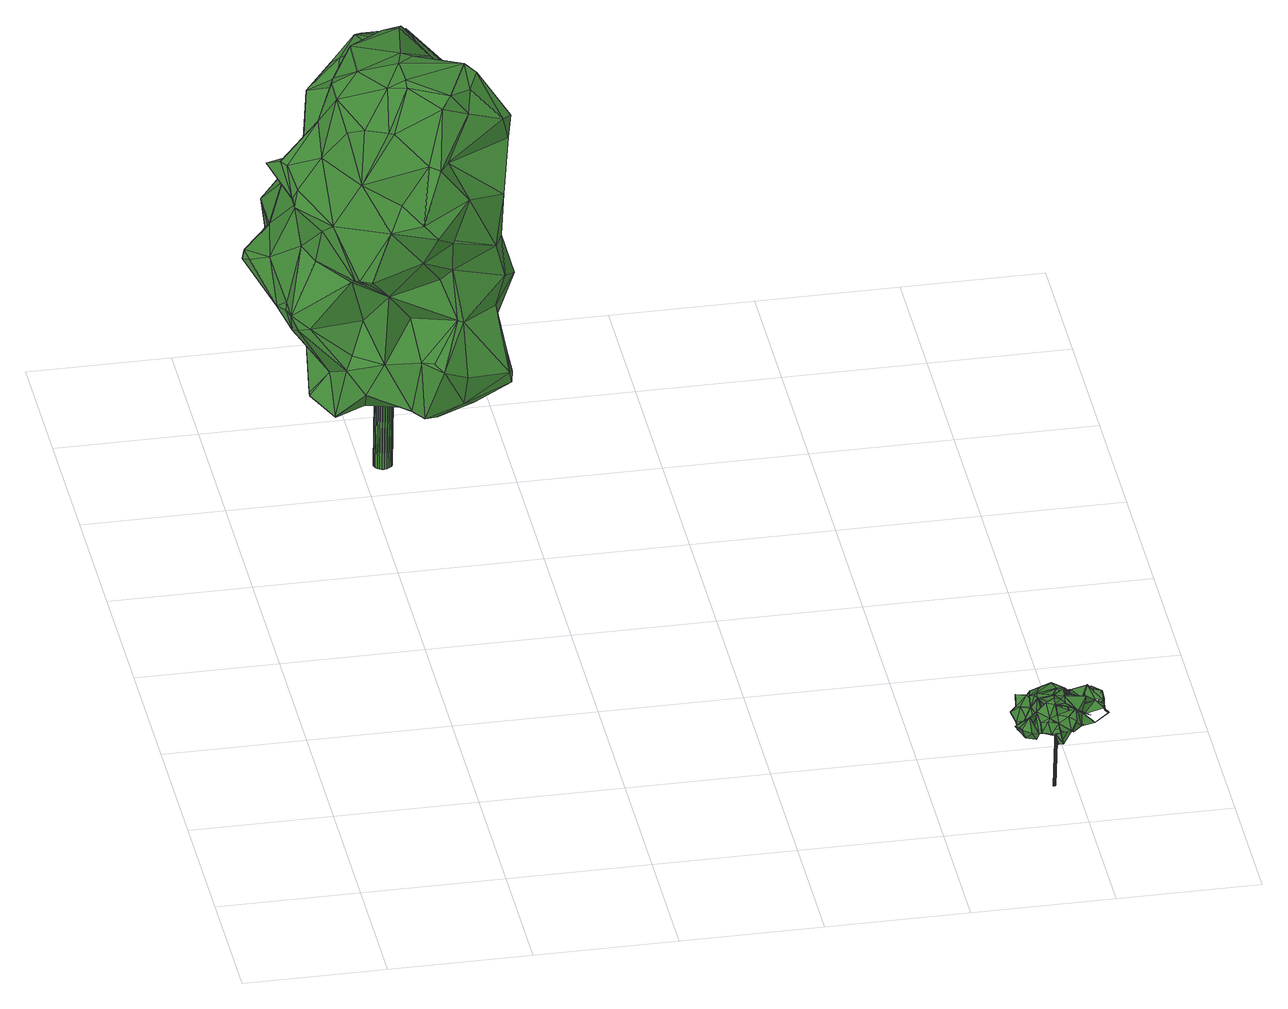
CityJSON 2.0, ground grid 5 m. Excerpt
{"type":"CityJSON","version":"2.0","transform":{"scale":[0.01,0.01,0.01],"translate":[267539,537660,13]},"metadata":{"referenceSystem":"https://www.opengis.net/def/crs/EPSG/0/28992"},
"CityObjects":{
"tree1":{"type":"SolitaryVegetationObject","attributes":{"gtid":211,"crown_width_m":10.28,"crown_median_z":23.07,"crown_r50_m":0.367,"crown_porosity":0.889,"trunk_H_m":9.84,"trunk_DBH_m":0.643,"trunk_radius_m":0.322,"trunk_base_height_m":13.23,"original_gtid":"211"},"geometry":[{"type":"Solid","lod":"3","boundaries":[[[[0,1,2]],[[3,4,5]],[[6,7,8]],[[9,10,11]],[[12,13,14]],[[15,16,17]],[[15,18,16]],[[19,20,21]],[[22,23,24]],[[25,26,27]],[[28,29,30]],[[31,32,33]],[[34,35,36]],[[14,28,37]],[[11,38,39]],[[28,40,29]],[[41,42,43]],[[44,45,46]],[[28,13,47]],[[48,49,50]],[[51,52,2]],[[53,54,55]],[[56,54,53]],[[12,57,58]],[[59,60,61]],[[26,62,27]],[[14,13,28]],[[63,64,65]],[[40,47,58]],[[66,67,25]],[[68,69,15]],[[70,69,68]],[[71,72,73]],[[74,25,75]],[[76,77,78]],[[79,80,81]],[[82,83,80]],[[38,84,74]],[[85,3,86]],[[39,87,88]],[[12,47,13]],[[12,58,47]],[[89,90,71]],[[11,79,84]],[[80,83,91]],[[92,93,94]],[[5,18,86]],[[28,30,37]],[[50,6,95]],[[74,26,25]],[[75,38,74]],[[96,97,82]],[[74,81,26]],[[78,98,97]],[[99,97,98]],[[62,81,80]],[[26,81,62]],[[81,74,84]],[[94,63,100]],[[27,80,91]],[[6,50,101]],[[102,103,91]],[[83,82,99]],[[83,99,102]],[[83,102,91]],[[27,62,80]],[[81,84,79]],[[40,28,47]],[[46,45,104]],[[41,105,106]],[[107,108,109]],[[10,108,107]],[[101,50,49]],[[110,111,51]],[[112,61,60]],[[39,9,11]],[[75,39,38]],[[113,114,115]],[[116,117,118]],[[113,115,119]],[[120,119,115]],[[121,122,123]],[[46,124,44]],[[94,93,125]],[[126,127,85]],[[11,84,38]],[[128,129,90]],[[130,131,44]],[[132,23,133]],[[24,23,132]],[[36,134,135]],[[136,137,138]],[[27,139,25]],[[66,25,139]],[[140,141,142]],[[0,141,140]],[[143,111,144]],[[145,17,124]],[[68,146,43]],[[44,131,45]],[[147,17,16]],[[148,78,77]],[[106,149,150]],[[151,66,139]],[[41,146,105]],[[145,106,105]],[[104,150,46]],[[103,102,152]],[[9,108,10]],[[46,150,149]],[[145,149,106]],[[153,52,51]],[[132,133,154]],[[85,127,155]],[[155,127,156]],[[113,119,138]],[[122,157,123]],[[124,149,145]],[[46,149,124]],[[158,159,58]],[[160,53,161]],[[2,131,51]],[[162,110,51]],[[162,51,131]],[[94,100,92]],[[60,59,163]],[[3,164,163]],[[165,166,144]],[[167,166,165]],[[168,169,142]],[[42,170,43]],[[140,142,171]],[[112,60,155]],[[172,173,152]],[[174,173,172]],[[130,44,124]],[[132,154,24]],[[18,5,175]],[[18,175,16]],[[112,155,156]],[[80,96,82]],[[7,176,177]],[[178,179,73]],[[180,148,181]],[[130,162,131]],[[136,119,76]],[[120,76,119]],[[165,144,111]],[[182,32,183]],[[161,41,184]],[[21,185,186]],[[126,185,21]],[[118,187,116]],[[2,1,131]],[[162,4,188]],[[162,188,110]],[[55,23,189]],[[171,160,184]],[[0,116,168]],[[11,10,79]],[[168,116,190]],[[191,192,187]],[[193,168,190]],[[155,60,85]],[[3,85,164]],[[60,164,85]],[[29,40,159]],[[194,195,196]],[[182,196,195]],[[197,198,50]],[[199,115,114]],[[199,120,115]],[[101,176,6]],[[127,126,200]],[[201,202,65]],[[67,202,201]],[[100,200,92]],[[125,64,94]],[[5,86,3]],[[20,194,92]],[[63,94,64]],[[156,127,203]],[[75,25,67]],[[65,64,201]],[[125,201,64]],[[65,203,200]],[[65,200,63]],[[63,200,100]],[[203,127,200]],[[7,6,176]],[[147,175,130]],[[204,39,75]],[[68,105,146]],[[160,171,142]],[[169,160,142]],[[41,43,146]],[[205,55,189]],[[205,53,55]],[[29,189,30]],[[172,98,78]],[[104,171,150]],[[102,98,172]],[[206,207,43]],[[207,208,43]],[[209,210,89]],[[30,189,37]],[[77,181,148]],[[72,128,211]],[[79,10,80]],[[188,111,110]],[[95,197,50]],[[40,58,159]],[[55,54,212]],[[121,213,122]],[[121,109,213]],[[43,170,206]],[[206,170,31]],[[214,215,48]],[[216,112,217]],[[190,192,218]],[[153,117,116]],[[37,24,14]],[[42,41,161]],[[113,48,198]],[[166,219,144]],[[166,209,219]],[[153,0,52]],[[2,52,0]],[[85,185,126]],[[186,185,85]],[[213,109,220]],[[20,221,194]],[[19,221,20]],[[172,78,148]],[[180,172,148]],[[99,98,102]],[[128,180,181]],[[108,220,109]],[[161,222,42]],[[128,181,77]],[[223,27,103]],[[224,27,223]],[[89,180,90]],[[225,128,76]],[[124,17,147]],[[103,152,223]],[[22,37,23]],[[37,189,23]],[[193,218,133]],[[106,184,41]],[[91,103,27]],[[21,20,126]],[[200,126,20]],[[200,20,92]],[[167,210,209]],[[219,118,117]],[[219,117,143]],[[37,22,24]],[[14,226,12]],[[169,212,54]],[[3,163,4]],[[163,227,4]],[[92,194,93]],[[187,118,89]],[[4,175,5]],[[187,192,116]],[[16,175,147]],[[10,107,137]],[[161,184,160]],[[228,229,154]],[[89,210,180]],[[230,231,21]],[[167,165,174]],[[180,210,172]],[[232,224,151]],[[124,147,130]],[[15,17,68]],[[145,68,17]],[[134,215,135]],[[134,233,215]],[[105,68,145]],[[140,171,104]],[[224,139,27]],[[209,118,219]],[[58,233,158]],[[199,198,197]],[[178,228,154]],[[36,35,134]],[[191,234,192]],[[33,206,31]],[[51,111,153]],[[143,153,111]],[[42,222,235]],[[34,235,222]],[[209,166,167]],[[128,77,76]],[[208,70,68]],[[223,152,236]],[[76,120,225]],[[174,165,237]],[[235,36,31]],[[235,34,36]],[[10,137,96]],[[172,152,102]],[[60,163,164]],[[96,136,97]],[[96,137,136]],[[216,61,112]],[[216,59,61]],[[237,216,217]],[[151,202,66]],[[59,216,238]],[[57,12,49]],[[154,229,24]],[[78,97,76]],[[154,133,239]],[[236,152,240]],[[223,217,224]],[[82,97,99]],[[206,19,207]],[[174,210,167]],[[172,210,174]],[[158,241,29]],[[158,29,159]],[[213,183,32]],[[86,18,230]],[[229,228,226]],[[73,179,71]],[[237,242,243]],[[211,8,244]],[[197,211,225]],[[8,211,197]],[[116,192,190]],[[218,193,190]],[[65,202,203]],[[162,130,175]],[[162,175,4]],[[199,114,198]],[[9,88,108]],[[123,157,31]],[[220,88,183]],[[108,88,220]],[[220,183,213]],[[183,88,182]],[[39,88,9]],[[135,215,214]],[[45,131,1]],[[182,88,87]],[[153,143,117]],[[89,118,209]],[[10,96,80]],[[205,222,53]],[[161,53,222]],[[34,222,205]],[[33,221,206]],[[19,206,221]],[[168,142,141]],[[168,141,0]],[[243,238,216]],[[228,177,176]],[[176,101,228]],[[14,24,229]],[[177,228,178]],[[116,0,153]],[[204,93,87]],[[204,87,39]],[[125,93,245]],[[237,240,174]],[[196,182,87]],[[196,87,93]],[[239,234,179]],[[107,246,138]],[[144,219,143]],[[138,119,136]],[[168,212,169]],[[193,212,168]],[[194,196,93]],[[97,136,76]],[[123,36,135]],[[193,133,212]],[[237,165,247]],[[48,215,49]],[[57,49,215]],[[187,89,191]],[[49,248,101]],[[188,4,227]],[[243,216,237]],[[232,151,139]],[[232,139,224]],[[111,188,249]],[[111,249,247]],[[163,59,238]],[[163,238,227]],[[250,112,156]],[[71,191,89]],[[8,95,6]],[[197,95,8]],[[225,199,197]],[[66,202,67]],[[165,111,247]],[[21,186,230]],[[205,241,34]],[[35,34,241]],[[35,241,158]],[[189,29,241]],[[189,241,205]],[[233,134,35]],[[109,214,48]],[[121,214,109]],[[154,239,251]],[[154,251,178]],[[179,178,251]],[[50,198,48]],[[125,245,201]],[[67,201,245]],[[250,156,252]],[[250,252,151]],[[169,54,160]],[[235,170,42]],[[229,226,14]],[[101,248,228]],[[203,202,252]],[[123,31,36]],[[21,231,19]],[[207,19,231]],[[86,186,85]],[[230,186,86]],[[227,238,253]],[[249,227,253]],[[249,253,247]],[[203,252,156]],[[49,12,248]],[[254,45,1]],[[234,133,192]],[[133,218,192]],[[250,217,112]],[[56,53,160]],[[123,135,121]],[[121,135,214]],[[223,236,217]],[[225,211,128]],[[246,109,255]],[[137,107,138]],[[249,188,227]],[[128,90,180]],[[248,12,226]],[[237,247,242]],[[150,184,106]],[[171,184,150]],[[58,57,233]],[[56,160,54]],[[178,244,177]],[[7,177,244]],[[211,244,72]],[[233,35,158]],[[251,239,179]],[[236,237,217]],[[236,240,237]],[[202,151,252]],[[151,217,250]],[[224,217,151]],[[208,68,43]],[[254,1,0]],[[254,0,140]],[[32,31,157]],[[109,246,107]],[[221,195,194]],[[133,234,239]],[[191,71,234]],[[234,71,179]],[[33,32,182]],[[31,170,235]],[[254,104,45]],[[254,140,104]],[[113,198,114]],[[48,256,255]],[[57,215,233]],[[33,195,221]],[[182,195,33]],[[246,255,256]],[[213,157,122]],[[213,32,157]],[[207,70,208]],[[204,245,93]],[[67,245,75]],[[204,75,245]],[[113,246,256]],[[138,246,113]],[[243,253,238]],[[225,120,199]],[[152,173,240]],[[174,240,173]],[[18,69,230]],[[231,230,69]],[[207,69,70]],[[231,69,207]],[[15,69,18]],[[55,212,257]],[[55,257,23]],[[133,257,212]],[[23,257,133]],[[72,129,128]],[[71,129,72]],[[228,248,226]],[[48,255,109]],[[71,90,129]],[[7,244,8]],[[253,242,247]],[[243,242,253]],[[73,244,178]],[[72,244,73]],[[48,113,256]],[[258,259,260]],[[258,260,261]],[[261,260,262]],[[261,262,263]],[[260,259,264]],[[260,264,262]],[[262,264,265]],[[262,265,263]],[[264,259,266]],[[264,266,265]],[[265,266,267]],[[265,267,263]],[[266,259,268]],[[266,268,267]],[[267,268,269]],[[267,269,263]],[[268,259,270]],[[268,270,269]],[[269,270,271]],[[269,271,263]],[[270,259,272]],[[270,272,271]],[[271,272,273]],[[271,273,263]],[[272,259,274]],[[272,274,273]],[[273,274,275]],[[273,275,263]],[[274,259,276]],[[274,276,275]],[[275,276,277]],[[275,277,263]],[[276,259,278]],[[276,278,277]],[[277,278,279]],[[277,279,263]],[[278,259,280]],[[278,280,279]],[[279,280,281]],[[279,281,263]],[[280,259,282]],[[280,282,281]],[[281,282,283]],[[281,283,263]],[[282,259,284]],[[282,284,283]],[[283,284,285]],[[283,285,263]],[[284,259,286]],[[284,286,285]],[[285,286,287]],[[285,287,263]],[[286,259,288]],[[286,288,287]],[[287,288,289]],[[287,289,263]],[[288,259,290]],[[288,290,289]],[[289,290,291]],[[289,291,263]],[[290,259,292]],[[290,292,291]],[[291,292,293]],[[291,293,263]],[[292,259,294]],[[292,294,293]],[[293,294,295]],[[293,295,263]],[[294,259,296]],[[294,296,295]],[[295,296,297]],[[295,297,263]],[[296,259,298]],[[296,298,297]],[[297,298,299]],[[297,299,263]],[[298,259,300]],[[298,300,299]],[[299,300,301]],[[299,301,263]],[[300,259,302]],[[300,302,301]],[[301,302,303]],[[301,303,263]],[[302,259,304]],[[302,304,303]],[[303,304,305]],[[303,305,263]],[[304,259,306]],[[304,306,305]],[[305,306,307]],[[305,307,263]],[[306,259,258]],[[306,258,307]],[[307,258,261]],[[307,261,263]]]]}]},
"tree2":{"type":"SolitaryVegetationObject","attributes":{"gtid":609,"crown_width_m":3.3,"crown_median_z":16.11,"crown_r50_m":0.181,"crown_porosity":0.954,"trunk_H_m":2.84,"trunk_DBH_m":0.0773,"trunk_radius_m":0.0387,"trunk_base_height_m":13.27,"original_gtid":"611"},"geometry":[{"type":"MultiSurface","lod":"3","boundaries":[[[308,309,310]],[[311,312,313]],[[314,315,316]],[[317,318,319]],[[320,321,322]],[[323,324,325]],[[326,327,310]],[[328,327,326]],[[329,330,331]],[[329,331,332]],[[311,333,334]],[[335,336,337]],[[338,339,340]],[[341,342,330]],[[341,330,332]],[[343,344,317]],[[345,346,347]],[[326,348,328]],[[349,350,342]],[[351,352,353]],[[354,355,356]],[[357,358,359]],[[360,361,362]],[[323,363,364]],[[336,365,366]],[[342,367,331]],[[368,369,350]],[[370,371,372]],[[373,374,375]],[[376,377,378]],[[379,380,381]],[[382,383,384]],[[385,386,322]],[[386,387,388]],[[389,390,391]],[[332,336,335]],[[392,308,393]],[[394,380,395]],[[381,380,394]],[[396,340,397]],[[381,396,397]],[[398,399,400]],[[401,393,308]],[[402,403,311]],[[384,371,404]],[[322,405,406]],[[407,408,396]],[[321,405,322]],[[409,410,411]],[[412,413,340]],[[414,415,416]],[[414,416,389]],[[417,352,418]],[[419,382,420]],[[394,373,421]],[[422,423,424]],[[425,418,426]],[[427,428,429]],[[404,430,431]],[[432,332,433]],[[332,335,433]],[[398,434,435]],[[337,336,370]],[[412,362,408]],[[436,362,412]],[[437,438,439]],[[413,440,407]],[[392,393,441]],[[442,443,444]],[[445,391,446]],[[320,447,377]],[[330,342,331]],[[448,449,444]],[[449,442,444]],[[450,384,404]],[[451,452,453]],[[337,370,454]],[[396,455,407]],[[388,367,456]],[[320,457,321]],[[386,320,322]],[[349,421,373]],[[458,373,375]],[[426,418,352]],[[459,309,427]],[[451,460,345]],[[424,369,368]],[[417,353,352]],[[355,315,450]],[[461,325,462]],[[445,417,418]],[[445,418,463]],[[325,464,443]],[[409,429,410]],[[332,465,329]],[[367,388,365]],[[453,317,344]],[[332,432,341]],[[435,324,323]],[[462,325,449]],[[466,385,406]],[[438,467,439]],[[431,468,469]],[[316,343,470]],[[311,403,333]],[[358,471,359]],[[472,327,473]],[[419,474,382]],[[475,368,452]],[[476,376,477]],[[476,477,452]],[[396,363,478]],[[396,479,455]],[[370,336,469]],[[318,345,347]],[[318,347,319]],[[480,481,482]],[[483,340,413]],[[349,368,350]],[[453,375,317]],[[484,390,389]],[[445,414,391]],[[485,342,341]],[[417,486,353]],[[344,317,487]],[[488,489,404]],[[387,489,488]],[[376,457,320]],[[438,314,316]],[[360,490,392]],[[365,331,367]],[[330,329,359]],[[491,476,492]],[[488,431,366]],[[387,488,366]],[[457,493,321]],[[327,401,494]],[[337,454,495]],[[431,336,366]],[[431,469,336]],[[335,410,433]],[[413,407,341]],[[341,496,413]],[[483,496,421]],[[497,498,394]],[[497,394,421]],[[319,487,317]],[[499,410,500]],[[349,373,501]],[[502,501,373]],[[503,504,434]],[[390,469,468]],[[441,360,392]],[[460,505,346]],[[506,312,334]],[[507,389,382]],[[463,418,425]],[[328,508,509]],[[389,510,499]],[[389,358,510]],[[511,512,513]],[[436,364,361]],[[328,514,327]],[[357,510,358]],[[408,362,361]],[[368,458,452]],[[452,458,515]],[[516,517,518]],[[364,363,361]],[[408,361,363]],[[384,450,507]],[[352,420,426]],[[310,494,308]],[[308,494,401]],[[310,309,326]],[[452,519,520]],[[511,379,512]],[[403,520,346]],[[520,403,521]],[[319,347,522]],[[346,522,347]],[[369,424,423]],[[488,404,431]],[[519,522,520]],[[480,442,523]],[[482,442,480]],[[524,438,525]],[[524,525,526]],[[527,338,528]],[[335,500,410]],[[450,529,355]],[[315,354,491]],[[523,530,480]],[[453,515,375]],[[499,500,484]],[[523,444,530]],[[380,531,395]],[[318,344,487]],[[406,385,322]],[[507,532,389]],[[529,533,534]],[[535,536,537]],[[538,537,536]],[[333,505,334]],[[385,466,491]],[[385,491,354]],[[325,324,503]],[[455,479,485]],[[539,526,540]],[[355,354,315]],[[449,512,442]],[[541,454,542]],[[495,454,541]],[[331,543,332]],[[378,477,376]],[[317,344,318]],[[544,457,313]],[[408,363,396]],[[460,506,505]],[[330,359,471]],[[529,489,533]],[[385,387,386]],[[349,485,421]],[[474,545,382]],[[521,312,506]],[[511,513,546]],[[450,314,438]],[[315,314,450]],[[515,458,375]],[[380,546,531]],[[507,450,547]],[[507,547,508]],[[521,548,313]],[[549,456,367]],[[467,536,550]],[[467,550,439]],[[518,329,465]],[[386,388,320]],[[320,388,447]],[[394,479,381]],[[452,422,424]],[[489,517,533]],[[471,465,332]],[[416,426,420]],[[416,420,382]],[[388,456,549]],[[463,551,552]],[[339,553,436]],[[372,545,351]],[[391,554,446]],[[555,430,370]],[[315,492,316]],[[544,548,466]],[[499,415,411]],[[414,411,415]],[[325,512,449]],[[405,493,406]],[[381,528,556]],[[340,556,528]],[[448,503,434]],[[492,557,316]],[[475,452,424]],[[475,424,368]],[[452,506,451]],[[410,429,558]],[[514,509,524]],[[372,351,353]],[[486,372,353]],[[486,542,372]],[[321,493,405]],[[327,472,401]],[[399,436,553]],[[332,330,471]],[[499,411,410]],[[399,364,436]],[[552,551,459]],[[341,407,455]],[[341,455,485]],[[318,487,345]],[[559,534,533]],[[513,512,560]],[[398,435,364]],[[349,501,368]],[[485,349,342]],[[368,501,458]],[[376,313,457]],[[536,535,550]],[[527,397,394]],[[364,399,398]],[[421,359,497]],[[561,550,562]],[[445,446,417]],[[445,463,411]],[[556,379,381]],[[452,557,476]],[[453,557,452]],[[479,394,397]],[[391,414,389]],[[443,481,530]],[[560,481,514]],[[482,481,560]],[[390,495,541]],[[325,443,512]],[[325,503,448]],[[535,428,327]],[[439,561,498]],[[503,324,504]],[[524,526,563]],[[524,563,514]],[[412,340,339]],[[512,443,560]],[[421,496,359]],[[436,361,472]],[[360,472,361]],[[360,441,472]],[[428,362,472]],[[428,360,362]],[[436,472,362]],[[483,413,496]],[[514,328,509]],[[483,397,340]],[[564,510,357]],[[412,339,436]],[[426,565,425]],[[535,537,428]],[[434,449,448]],[[397,483,421]],[[451,506,460]],[[431,430,468]],[[391,390,541]],[[359,496,357]],[[502,373,458]],[[482,560,442]],[[459,427,552]],[[497,359,329]],[[399,461,462]],[[472,393,401]],[[472,441,393]],[[484,495,390]],[[372,542,454]],[[566,565,426]],[[367,342,350]],[[565,459,551]],[[411,414,445]],[[348,566,415]],[[508,348,415]],[[352,567,420]],[[406,493,466]],[[544,466,493]],[[457,544,493]],[[518,465,471]],[[484,389,499]],[[344,343,568]],[[344,568,453]],[[371,430,404]],[[506,334,505]],[[522,452,451]],[[320,377,376]],[[310,327,494]],[[561,562,527]],[[313,548,544]],[[539,546,526]],[[428,473,327]],[[396,381,479]],[[403,346,505]],[[403,505,333]],[[485,479,421]],[[422,356,355]],[[388,356,422]],[[532,415,569]],[[462,449,434]],[[547,450,437]],[[547,437,508]],[[337,495,484]],[[463,425,551]],[[498,570,538]],[[518,517,329]],[[411,552,427]],[[463,552,411]],[[516,518,389]],[[516,389,517]],[[477,571,519]],[[378,571,477]],[[377,571,378]],[[519,571,452]],[[479,397,421]],[[345,487,451]],[[522,451,487]],[[487,319,522]],[[556,478,379]],[[443,464,481]],[[519,452,477]],[[476,521,376]],[[316,557,453]],[[522,519,452]],[[521,476,548]],[[531,546,539]],[[497,534,559]],[[491,492,315]],[[358,389,471]],[[448,512,325]],[[397,528,381]],[[379,325,512]],[[337,484,335]],[[545,383,382]],[[399,553,461]],[[461,553,325]],[[535,327,464]],[[528,397,527]],[[363,323,325]],[[433,410,558]],[[433,558,432]],[[372,454,370]],[[348,459,566]],[[325,560,464]],[[535,464,560]],[[535,560,339]],[[341,432,558]],[[496,558,357]],[[341,558,496]],[[555,468,430]],[[371,370,430]],[[572,395,531]],[[531,539,374]],[[500,335,484]],[[437,573,508]],[[439,573,437]],[[388,387,356]],[[561,394,574]],[[561,574,498]],[[527,394,561]],[[407,440,408]],[[388,422,447]],[[377,447,422]],[[497,559,498]],[[387,366,388]],[[365,388,366]],[[508,415,532]],[[508,532,507]],[[370,390,555]],[[370,469,390]],[[390,468,555]],[[388,423,355]],[[351,567,352]],[[545,567,351]],[[471,389,518]],[[371,545,372]],[[548,476,466]],[[564,538,575]],[[328,348,508]],[[541,542,486]],[[532,575,389]],[[448,444,523]],[[536,467,509]],[[443,530,444]],[[442,560,443]],[[338,340,528]],[[523,442,448]],[[512,448,442]],[[389,570,533]],[[507,382,384]],[[533,517,389]],[[559,570,498]],[[559,533,570]],[[466,476,491]],[[492,476,557]],[[452,571,422]],[[422,571,377]],[[524,467,438]],[[325,478,363]],[[439,498,538]],[[357,537,564]],[[538,564,537]],[[521,313,312]],[[460,346,345]],[[564,575,532]],[[570,575,538]],[[537,558,428]],[[357,558,537]],[[570,389,575]],[[422,355,423]],[[564,532,569]],[[428,558,429]],[[325,553,339]],[[331,365,543]],[[415,499,510]],[[415,510,569]],[[564,569,510]],[[453,452,515]],[[501,502,458]],[[334,312,311]],[[540,470,539]],[[329,517,489]],[[438,470,540]],[[373,394,374]],[[574,576,498]],[[394,498,576]],[[394,576,574]],[[438,316,470]],[[375,374,539]],[[427,490,428]],[[360,428,490]],[[392,490,427]],[[509,467,524]],[[525,438,540]],[[526,525,540]],[[450,404,529]],[[404,489,529]],[[375,539,317]],[[311,313,402]],[[326,459,348]],[[450,577,437]],[[438,437,577]],[[438,577,450]],[[472,578,428]],[[473,428,578]],[[473,578,472]],[[387,534,489]],[[346,520,522]],[[565,566,459]],[[497,329,534]],[[329,489,534]],[[531,374,572]],[[394,572,374]],[[395,572,394]],[[379,511,380]],[[511,546,380]],[[367,369,549]],[[350,369,367]],[[388,549,369]],[[529,388,355]],[[534,387,388]],[[534,388,529]],[[308,392,579]],[[308,579,309]],[[427,309,579]],[[427,579,392]],[[527,562,550]],[[538,536,439]],[[427,429,411]],[[409,411,429]],[[439,550,561]],[[389,416,382]],[[426,416,566]],[[415,566,416]],[[459,326,309]],[[413,412,440]],[[412,408,440]],[[453,568,316]],[[343,316,568]],[[317,470,343]],[[539,470,317]],[[339,560,325]],[[560,514,563]],[[513,560,563]],[[546,563,526]],[[513,563,546]],[[527,550,338]],[[338,550,339]],[[339,550,535]],[[354,356,385]],[[385,356,387]],[[425,565,551]],[[506,452,520]],[[506,520,521]],[[340,396,478]],[[340,478,556]],[[325,379,478]],[[332,543,336]],[[365,336,543]],[[435,504,324]],[[464,327,481]],[[480,530,481]],[[327,514,481]],[[536,509,573]],[[536,573,439]],[[508,573,509]],[[371,384,383]],[[435,323,364]],[[462,400,399]],[[371,383,545]],[[434,400,462]],[[398,400,434]],[[435,434,504]],[[446,554,417]],[[567,474,419]],[[486,417,554]],[[541,554,391]],[[567,545,474]],[[567,419,420]],[[541,486,554]],[[388,369,423]],[[403,313,521]],[[402,313,403]],[[376,521,313]],[[580,581,582]],[[580,582,583]],[[583,582,584]],[[583,584,585]],[[582,581,586]],[[582,586,584]],[[584,586,587]],[[584,587,585]],[[586,581,588]],[[586,588,587]],[[587,588,589]],[[587,589,585]],[[588,581,590]],[[588,590,589]],[[589,590,591]],[[589,591,585]],[[590,581,592]],[[590,592,591]],[[591,592,593]],[[591,593,585]],[[592,581,594]],[[592,594,593]],[[593,594,595]],[[593,595,585]],[[594,581,596]],[[594,596,595]],[[595,596,597]],[[595,597,585]],[[596,581,598]],[[596,598,597]],[[598,581,599]],[[598,599,597]],[[597,599,600]],[[597,600,585]],[[599,581,601]],[[599,601,600]],[[600,601,602]],[[600,602,585]],[[601,581,603]],[[601,603,602]],[[603,581,604]],[[603,604,602]],[[602,604,605]],[[602,605,585]],[[604,581,606]],[[604,606,605]],[[605,606,607]],[[605,607,585]],[[606,581,608]],[[606,608,607]],[[607,608,609]],[[607,609,585]],[[608,581,610]],[[608,610,609]],[[609,610,611]],[[609,611,585]],[[610,581,612]],[[610,612,611]],[[611,612,613]],[[611,613,585]],[[612,581,614]],[[612,614,613]],[[613,614,615]],[[613,615,585]],[[614,581,616]],[[614,616,615]],[[615,616,617]],[[615,617,585]],[[616,581,618]],[[616,618,617]],[[617,618,619]],[[617,619,585]],[[618,581,620]],[[618,620,619]],[[619,620,621]],[[619,621,585]],[[620,581,622]],[[620,622,621]],[[621,622,623]],[[621,623,585]],[[622,581,624]],[[622,624,623]],[[623,624,625]],[[623,625,585]],[[624,581,626]],[[624,626,625]],[[625,626,627]],[[625,627,585]],[[626,581,580]],[[626,580,627]],[[627,580,583]],[[627,583,585]]]}]}
},
"vertices":[
[447,2391,1326],[544,2416,1507],[468,2453,1505],[624,2973,1569],[491,2840,1603],[668,2889,1624],[383,2457,403],[272,2406,502],[275,2438,497],[680,3095,691],[518,3052,701],[626,3134,679],[657,2206,500],[668,2175,516],[620,2152,526],[796,2611,1597],[673,2656,1651],[821,2602,1615],[761,2814,1547],[848,2960,1250],[890,3089,1263],[857,2921,1316],[651,2145,745],[752,2257,839],[610,2164,742],[598,3276,887],[528,3233,767],[381,3227,862],[756,2157,570],[920,2204,645],[766,2139,680],[782,2725,1029],[749,2817,878],[744,2847,1035],[977,2425,902],[909,2416,731],[877,2507,944],[679,2104,730],[615,3207,732],[762,3195,768],[930,2218,598],[961,2454,1420],[935,2429,1249],[849,2626,1272],[619,2509,1654],[619,2477,1641],[753,2392,1645],[802,2211,537],[587,2543,615],[553,2342,567],[467,2459,457],[400,2603,1544],[418,2501,1471],[893,2304,1092],[731,2226,1165],[737,2274,1029],[737,2254,1159],[686,2302,619],[802,2215,537],[501,3095,1397],[566,3160,1446],[479,3126,1367],[492,3220,762],[871,3315,1169],[844,3333,1147],[794,3336,1185],[719,3322,1035],[756,3339,1026],[871,2592,1504],[770,2801,1497],[728,2772,1466],[204,2382,843],[215,2430,756],[224,2366,793],[570,3227,751],[717,3247,843],[210,2712,759],[98,2723,876],[138,2783,879],[551,3137,684],[410,3122,682],[537,3164,691],[358,3016,707],[283,3076,741],[586,3165,693],[753,3117,1450],[685,2949,1594],[790,3159,901],[766,2965,796],[266,2536,1020],[212,2512,818],[293,3202,838],[946,3207,1139],[910,3276,1005],[916,3302,1126],[404,2487,449],[388,2976,715],[262,2959,776],[243,2995,793],[238,3034,762],[929,3241,1194],[453,2369,467],[229,3088,878],[316,3134,943],[723,2382,1602],[966,2435,1520],[936,2406,1526],[572,2873,757],[691,2900,727],[671,2748,644],[396,2670,1565],[348,2666,1426],[487,3178,1323],[416,2630,746],[397,2708,630],[393,2711,631],[352,2410,1164],[257,2552,1231],[243,2529,1178],[325,2714,815],[339,2690,660],[676,2622,700],[670,2693,837],[747,2545,874],[829,2553,1668],[844,3352,1045],[879,3124,1302],[754,3231,1406],[188,2568,770],[205,2491,800],[613,2598,1665],[556,2508,1628],[608,2354,806],[524,2297,933],[810,2467,744],[779,2488,757],[330,2861,836],[411,2944,757],[487,2874,796],[579,3240,932],[664,2317,1420],[574,2330,1268],[625,2194,1263],[234,2625,1288],[216,2651,1289],[864,2513,1654],[939,2490,1469],[671,2654,1655],[110,2744,897],[828,2435,1638],[815,2394,1567],[625,3189,1135],[300,3042,967],[338,2541,1356],[504,2271,681],[593,3192,1428],[634,3232,1367],[726,2746,883],[934,2340,655],[936,2247,623],[797,2279,1298],[933,2382,1244],[482,2663,1609],[578,2977,1515],[608,2994,1528],[275,2743,1252],[176,2700,1259],[203,2710,1228],[524,2259,1205],[670,2170,1219],[812,2591,1160],[702,2291,1413],[213,2836,932],[297,2891,1032],[279,2872,1126],[636,2685,1652],[343,2308,469],[341,2307,472],[381,2315,645],[263,2353,800],[178,2639,923],[116,2682,894],[789,2953,857],[775,2876,792],[741,2379,1389],[746,3025,1403],[767,2913,1462],[322,2445,1126],[417,2752,1537],[772,2254,831],[419,2275,1019],[302,2463,1000],[408,2305,1003],[459,2250,1022],[886,3116,1083],[764,3052,1000],[806,3117,952],[410,2503,524],[475,2531,598],[392,2709,625],[889,3150,1286],[809,3356,1042],[735,3314,1161],[707,3279,1322],[777,3174,891],[927,2325,955],[738,2812,1220],[836,2856,1323],[702,2686,1371],[249,2591,1176],[282,2673,1109],[277,2522,709],[634,2256,1078],[750,2814,701],[675,2590,687],[622,2466,718],[383,3074,1297],[420,3092,1234],[454,2258,1009],[241,2562,1193],[731,2838,702],[826,3001,1152],[921,2362,1094],[374,3134,1002],[463,3115,1021],[284,2662,634],[581,2189,538],[554,2915,1478],[440,2271,567],[580,2188,542],[796,2854,1484],[847,2864,1329],[590,3175,986],[804,2318,676],[407,2356,967],[854,2508,1060],[480,2990,1135],[336,2880,1193],[481,3030,1363],[454,2403,783],[317,2890,1053],[896,2329,840],[488,2890,1194],[487,3032,1326],[340,2404,592],[870,3297,1002],[586,2744,785],[419,2763,1261],[586,2218,535],[561,2766,1420],[510,3183,1301],[404,2336,689],[671,3259,1324],[579,2853,1394],[562,2412,1502],[670,2621,700],[597,2589,809],[704,2328,963],[607,2695,22],[575,2695,23],[606,2703,23],[621,2692,1007],[620,2700,1007],[588,2692,1007],[603,2711,23],[616,2708,1007],[598,2718,23],[611,2715,1007],[591,2723,23],[605,2720,1007],[583,2726,23],[597,2723,1007],[575,2727,23],[589,2724,1007],[567,2726,23],[580,2723,1007],[559,2723,23],[572,2720,1007],[552,2718,23],[566,2715,1007],[547,2711,23],[561,2708,1007],[544,2703,23],[557,2701,1008],[543,2695,23],[556,2692,1008],[544,2687,23],[557,2684,1007],[547,2679,23],[561,2676,1007],[552,2672,23],[566,2669,1007],[559,2667,23],[572,2664,1007],[567,2664,23],[580,2661,1007],[575,2663,23],[588,2660,1007],[583,2664,23],[597,2661,1007],[591,2667,23],[604,2664,1007],[598,2672,23],[611,2669,1007],[603,2679,22],[616,2676,1007],[606,2687,22],[620,2684,1007],
[2312,164,276],[2346,183,281],[2348,153,274],[2610,349,260],[2585,325,273],[2609,359,314],[2494,277,297],[2512,318,270],[2530,261,288],[2560,214,281],[2611,240,297],[2612,240,298],[2506,378,318],[2550,395,299],[2506,407,301],[2380,117,362],[2386,86,332],[2417,118,350],[2351,183,279],[2356,155,293],[2378,198,288],[2449,326,360],[2424,273,369],[2449,326,361],[2370,281,376],[2610,348,259],[2589,333,259],[2350,302,355],[2400,362,351],[2362,362,337],[2461,171,343],[2417,149,365],[2414,180,387],[2423,238,391],[2462,273,388],[2528,230,268],[2560,214,280],[2603,267,291],[2606,300,299],[2604,267,292],[2364,243,274],[2467,264,370],[2482,291,343],[2310,354,273],[2308,323,262],[2309,354,274],[2510,347,281],[2512,318,272],[2510,346,281],[2369,247,378],[2381,289,346],[2424,273,367],[2329,187,343],[2350,166,375],[2350,167,375],[2388,130,366],[2354,114,361],[2436,359,364],[2436,359,363],[2475,320,362],[2512,250,331],[2483,292,343],[2379,390,300],[2401,383,282],[2352,387,272],[2535,248,366],[2514,219,321],[2515,220,321],[2571,367,323],[2554,339,354],[2555,339,355],[2453,128,367],[2483,164,373],[2483,164,374],[2377,330,279],[2405,353,276],[2419,334,265],[2509,376,297],[2505,378,318],[2493,339,329],[2493,339,330],[2393,298,298],[2385,327,294],[2324,327,299],[2281,190,311],[2298,155,314],[2498,193,346],[2534,164,344],[2414,180,389],[2455,203,374],[2352,83,341],[2354,114,360],[2353,84,341],[2329,139,309],[2610,359,314],[2611,329,297],[2440,342,276],[2539,404,290],[2539,404,289],[2417,206,398],[2385,191,392],[2348,216,303],[2350,275,328],[2320,241,293],[2385,191,390],[2417,206,396],[2342,299,261],[2360,256,272],[2343,299,260],[2287,313,292],[2303,292,262],[2377,330,280],[2342,300,260],[2457,234,384],[2537,336,306],[2529,292,307],[2530,292,307],[2302,262,251],[2342,299,259],[2309,224,305],[2357,216,330],[2357,217,330],[2401,383,283],[2436,349,317],[2369,247,379],[2361,275,372],[2389,69,335],[2353,83,341],[2350,166,374],[2432,267,304],[2467,226,288],[2442,240,316],[2385,192,391],[2291,160,321],[2429,92,284],[2407,141,300],[2428,92,284],[2303,292,264],[2288,313,292],[2506,377,318],[2419,86,332],[2418,87,332],[2468,291,291],[2599,270,299],[2574,289,322],[2530,261,289],[2354,374,316],[2442,215,386],[2484,323,351],[2580,396,312],[2536,249,366],[2335,240,281],[2604,300,299],[2380,117,360],[2386,87,331],[2301,262,252],[2407,142,300],[2374,317,342],[2545,376,292],[2423,198,285],[2435,348,317],[2400,360,351],[2527,230,269],[2381,290,346],[2330,187,343],[2346,183,283],[2377,331,280],[2530,291,307],[2538,336,306],[2555,339,353],[2417,149,366],[2455,203,375],[2417,120,266],[2407,142,299],[2418,120,267],[2442,215,384],[2373,317,341],[2457,234,385],[2313,355,286],[2610,240,298],[2437,348,317],[2438,318,303],[2319,196,313],[2515,346,282],[2513,318,271],[2550,395,298],[2348,152,275],[2362,362,336],[2423,238,389],[2467,264,369],[2442,240,317],[2350,275,327],[2350,302,354],[2535,250,366],[2535,249,366],[2418,86,333],[2389,70,336],[2586,324,273],[2585,323,273],[2408,305,281],[2398,247,280],[2407,208,287],[2351,275,328],[2476,104,363],[2459,109,321],[2468,122,320],[2415,179,293],[2512,249,331],[2415,324,290],[2437,318,303],[2375,317,341],[2574,289,323],[2605,300,299],[2609,329,297],[2600,270,299],[2429,91,284],[2423,198,283],[2475,196,293],[2477,165,281],[2467,186,355],[2467,185,355],[2468,291,292],[2417,120,267],[2498,193,345],[2398,247,281],[2432,288,302],[2482,292,343],[2408,170,310],[2407,208,289],[2377,221,327],[2409,239,311],[2509,189,288],[2508,189,287],[2354,373,316],[2317,387,314],[2436,358,364],[2583,385,300],[2373,355,274],[2468,154,339],[2432,288,301],[2570,367,322],[2485,322,351],[2440,176,315],[2302,261,252],[2320,241,292],[2388,130,365],[2323,327,299],[2405,353,278],[2418,149,365],[2530,292,306],[2369,246,379],[2457,263,311],[2426,152,309],[2475,196,295],[2440,176,316],[2440,176,314],[2377,222,327],[2303,262,252],[2360,256,271],[2324,327,298],[2528,230,270],[2364,243,276],[2432,267,305],[2555,339,354],[2534,164,343],[2409,239,309],[2467,226,290],[2409,239,310],[2514,220,320],[2457,263,310],[2348,214,303],[2319,195,313],[2429,245,27],[2425,245,27],[2429,246,27],[2439,254,311],[2439,255,311],[2436,254,311],[2428,247,27],[2439,256,311],[2428,248,27],[2438,256,311],[2427,248,27],[2437,257,311],[2426,249,27],[2436,257,311],[2425,249,27],[2435,257,311],[2424,249,27],[2434,257,311],[2423,248,27],[2422,248,27],[2433,256,311],[2422,247,27],[2432,255,311],[2421,246,27],[2421,245,27],[2432,254,311],[2421,244,27],[2432,253,311],[2422,243,27],[2432,252,311],[2422,242,27],[2433,251,311],[2423,242,27],[2434,250,311],[2424,241,27],[2435,250,311],[2425,241,27],[2436,250,311],[2426,241,27],[2437,250,311],[2427,242,27],[2438,250,311],[2428,242,27],[2438,251,311],[2428,243,27],[2439,252,311],[2429,244,27],[2439,253,311]
]}
